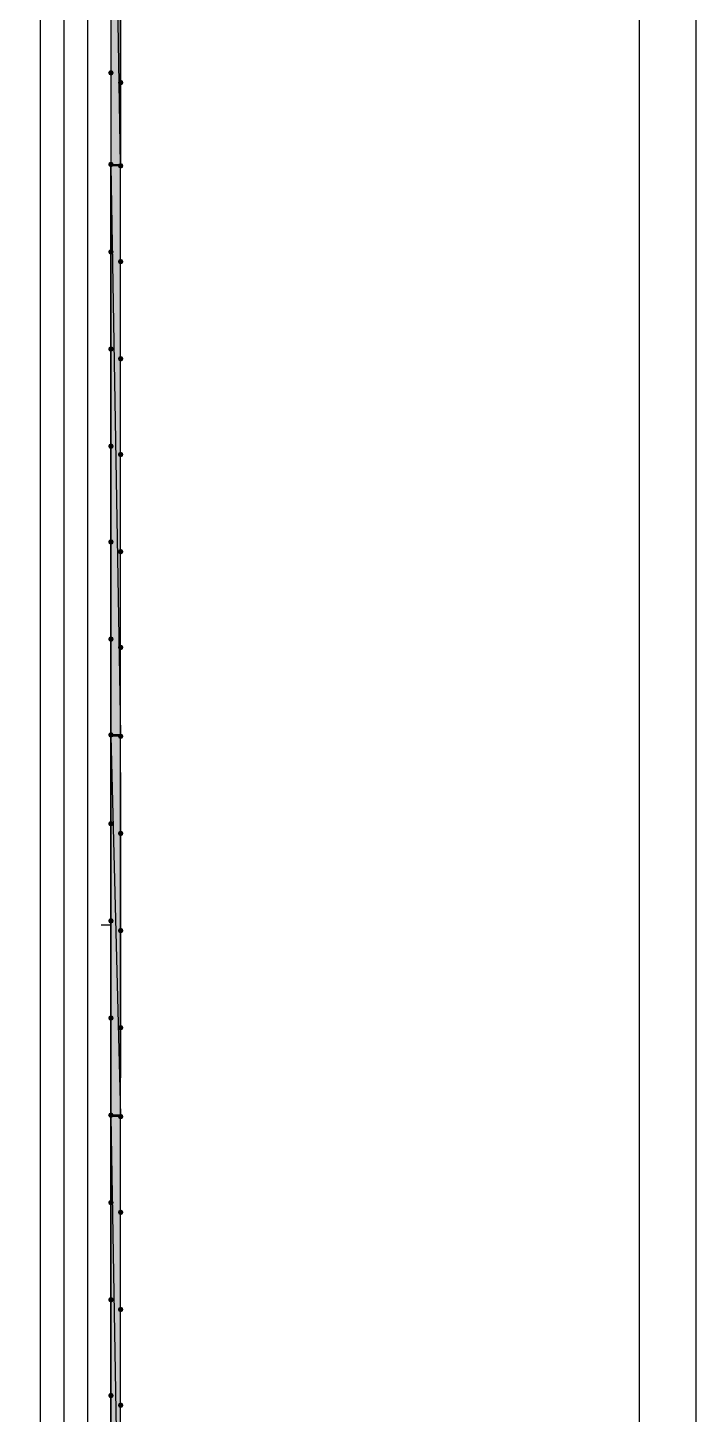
# Model space of a CAD drawing. Header units: millimetres. Extents: x 0 to 420, y 0 to 297.
# Drawn here: x 399.67 to 420.07, y 147.55 to 189.84 of the extents above; entities that cross this region are included whole.
import ezdxf

# ---------------------------------------------------------------- set-up
doc = ezdxf.new("R2010")
doc.units = ezdxf.units.MM
doc.layers.get('0').update_dxf_attribs({"linetype": 'CONTINUOUS'})

msp = doc.modelspace()

# ---------------------------------------------------------------- hatches: boundary and pattern name
at = {"true_color": 0x000007}
h = msp.add_hatch(color=0, dxfattribs=at)
h.paths.add_polyline_path([(402.505333, 203.623333), (402.505333, 185.674), (402.209, 203.623333)], flags=0)
h.paths.add_polyline_path([(402.505333, 185.674), (402.209, 203.623333), (402.209, 185.674)], flags=0)
at = {"true_color": 0x0000fe}
for points in [[(402.293667, 188.468), (402.268796, 188.408204), (402.209, 188.383333), (402.149204, 188.408204), (402.124333, 188.468), (402.149204, 188.527796), (402.209, 188.552667), (402.268796, 188.527796)], [(402.59, 188.171667), (402.565129, 188.111871), (402.505333, 188.087), (402.445538, 188.111871), (402.420667, 188.171667), (402.445537, 188.231462), (402.505333, 188.256333), (402.565129, 188.231463)], [(402.293667, 185.674), (402.268796, 185.614204), (402.209, 185.589333), (402.149204, 185.614204), (402.124333, 185.674), (402.149204, 185.733796), (402.209, 185.758667), (402.268796, 185.733796)], [(402.293667, 185.674), (402.268796, 185.614204), (402.209, 185.589333), (402.149204, 185.614204), (402.124333, 185.674), (402.149204, 185.733796), (402.209, 185.758667), (402.268796, 185.733796)], [(402.59, 185.631667), (402.565129, 185.571871), (402.505333, 185.547), (402.445538, 185.571871), (402.420667, 185.631667), (402.445537, 185.691462), (402.505333, 185.716333), (402.565129, 185.691463)], [(402.293667, 183.007), (402.268796, 182.947204), (402.209, 182.922333), (402.149204, 182.947204), (402.124333, 183.007), (402.149204, 183.066796), (402.209, 183.091667), (402.268796, 183.066796)], [(402.59, 182.710667), (402.565129, 182.650871), (402.505333, 182.626), (402.445538, 182.650871), (402.420667, 182.710667), (402.445537, 182.770462), (402.505333, 182.795333), (402.565129, 182.770463)], [(402.293667, 180.043667), (402.268796, 179.983871), (402.209, 179.959), (402.149204, 179.983871), (402.124333, 180.043667), (402.149204, 180.103462), (402.209, 180.128333), (402.268796, 180.103463)], [(402.59, 179.747333), (402.565129, 179.687537), (402.505333, 179.662667), (402.445538, 179.687537), (402.420667, 179.747333), (402.445537, 179.807129), (402.505333, 179.832), (402.565129, 179.807129)], [(402.293667, 177.080333), (402.268796, 177.020537), (402.209, 176.995667), (402.149204, 177.020537), (402.124333, 177.080333), (402.149204, 177.140129), (402.209, 177.165), (402.268796, 177.140129)], [(402.59, 176.826333), (402.565129, 176.766537), (402.505333, 176.741667), (402.445538, 176.766537), (402.420667, 176.826333), (402.445537, 176.886129), (402.505333, 176.911), (402.565129, 176.886129)], [(402.293667, 174.159333), (402.268796, 174.099538), (402.209, 174.074667), (402.149204, 174.099538), (402.124333, 174.159333), (402.149204, 174.219129), (402.209, 174.244), (402.268796, 174.219129)], [(402.59, 173.863), (402.565129, 173.803204), (402.505333, 173.778333), (402.445538, 173.803204), (402.420667, 173.863), (402.445537, 173.922796), (402.505333, 173.947667), (402.565129, 173.922796)], [(402.293667, 171.196), (402.268796, 171.136204), (402.209, 171.111333), (402.149204, 171.136204), (402.124333, 171.196), (402.149204, 171.255796), (402.209, 171.280667), (402.268796, 171.255796)], [(402.59, 170.942), (402.565129, 170.882204), (402.505333, 170.857333), (402.445538, 170.882204), (402.420667, 170.942), (402.445537, 171.001796), (402.505333, 171.026667), (402.565129, 171.001796)], [(402.293667, 168.275), (402.268796, 168.215204), (402.209, 168.190333), (402.149204, 168.215204), (402.124333, 168.275), (402.149204, 168.334796), (402.209, 168.359667), (402.268796, 168.334796)], [(402.59, 168.232667), (402.565129, 168.172871), (402.505333, 168.148), (402.445538, 168.172871), (402.420667, 168.232667), (402.445537, 168.292462), (402.505333, 168.317333), (402.565129, 168.292463)], [(402.59, 168.232667), (402.565129, 168.172871), (402.505333, 168.148), (402.445538, 168.172871), (402.420667, 168.232667), (402.445537, 168.292462), (402.505333, 168.317333), (402.565129, 168.292463)], [(402.293667, 165.565667), (402.268796, 165.505871), (402.209, 165.481), (402.149204, 165.505871), (402.124333, 165.565667), (402.149204, 165.625462), (402.209, 165.650333), (402.268796, 165.625463)], [(402.59, 165.269333), (402.565129, 165.209537), (402.505333, 165.184667), (402.445538, 165.209537), (402.420667, 165.269333), (402.445537, 165.329129), (402.505333, 165.354), (402.565129, 165.329129)], [(402.293667, 162.602333), (402.268796, 162.542537), (402.209, 162.517667), (402.149204, 162.542537), (402.124333, 162.602333), (402.149204, 162.662129), (402.209, 162.687), (402.268796, 162.662129)], [(402.59, 162.306), (402.565129, 162.246204), (402.505333, 162.221333), (402.445538, 162.246204), (402.420667, 162.306), (402.445537, 162.365796), (402.505333, 162.390667), (402.565129, 162.365796)], [(402.293667, 159.639), (402.268796, 159.579204), (402.209, 159.554333), (402.149204, 159.579204), (402.124333, 159.639), (402.149204, 159.698796), (402.209, 159.723667), (402.268796, 159.698796)], [(402.59, 159.342667), (402.565129, 159.282871), (402.505333, 159.258), (402.445538, 159.282871), (402.420667, 159.342667), (402.445537, 159.402462), (402.505333, 159.427333), (402.565129, 159.402463)], [(402.293667, 156.675667), (402.268796, 156.615871), (402.209, 156.591), (402.149204, 156.615871), (402.124333, 156.675667), (402.149204, 156.735462), (402.209, 156.760333), (402.268796, 156.735463)], [(402.59, 156.633333), (402.565129, 156.573537), (402.505333, 156.548667), (402.445538, 156.573537), (402.420667, 156.633333), (402.445537, 156.693129), (402.505333, 156.718), (402.565129, 156.693129)], [(402.59, 156.633333), (402.565129, 156.573537), (402.505333, 156.548667), (402.445538, 156.573537), (402.420667, 156.633333), (402.445537, 156.693129), (402.505333, 156.718), (402.565129, 156.693129)], [(402.293667, 154.008667), (402.268796, 153.948871), (402.209, 153.924), (402.149204, 153.948871), (402.124333, 154.008667), (402.149204, 154.068462), (402.209, 154.093333), (402.268796, 154.068463)], [(402.59, 153.712333), (402.565129, 153.652537), (402.505333, 153.627667), (402.445538, 153.652537), (402.420667, 153.712333), (402.445537, 153.772129), (402.505333, 153.797), (402.565129, 153.772129)], [(402.293667, 151.045333), (402.268796, 150.985537), (402.209, 150.960667), (402.149204, 150.985537), (402.124333, 151.045333), (402.149204, 151.105129), (402.209, 151.13), (402.268796, 151.105129)], [(402.59, 150.749), (402.565129, 150.689204), (402.505333, 150.664333), (402.445538, 150.689204), (402.420667, 150.749), (402.445537, 150.808796), (402.505333, 150.833667), (402.565129, 150.808796)], [(402.293667, 148.124333), (402.268796, 148.064537), (402.209, 148.039667), (402.149204, 148.064537), (402.124333, 148.124333), (402.149204, 148.184129), (402.209, 148.209), (402.268796, 148.184129)], [(402.59, 147.828), (402.565129, 147.768204), (402.505333, 147.743333), (402.445538, 147.768204), (402.420667, 147.828), (402.445537, 147.887796), (402.505333, 147.912667), (402.565129, 147.887796)]]:
    msp.add_hatch(color=0, dxfattribs=at).paths.add_polyline_path(points, flags=0)
at = {"true_color": 0x000007}
h = msp.add_hatch(color=0, dxfattribs=at)
h.paths.add_polyline_path([(402.209, 168.275), (402.209, 185.631667), (402.505333, 168.275)], flags=0)
h.paths.add_polyline_path([(402.209, 185.631667), (402.505333, 168.275), (402.505333, 185.631667)], flags=0)
h = msp.add_hatch(color=0, dxfattribs=at)
h.paths.add_polyline_path([(402.209, 156.675667), (402.209, 168.232667), (402.505333, 156.675667)], flags=0)
h.paths.add_polyline_path([(402.209, 168.232667), (402.505333, 156.675667), (402.505333, 168.232667)], flags=0)
h = msp.add_hatch(color=0, dxfattribs=at)
h.paths.add_polyline_path([(402.209, 139.276667), (402.209, 156.633333), (402.505333, 139.276667)], flags=0)
h.paths.add_polyline_path([(402.209, 156.633333), (402.505333, 139.276667), (402.505333, 156.633333)], flags=0)

# ---------------------------------------------------------------- linework, layer by layer
at = {"color": 0, "true_color": 0x000007}
for points in [[(0.211668, 0), (420.073667, 0), (420.073667, 296.925999), (0.211668, 296.925999)], [(7.239002, 1.735667), (418.338, 1.735667), (418.338, 295.190332), (7.239002, 295.190332)], [(401.616333, 203.623333), (402.209, 203.623333), (402.209, 121.285), (401.616333, 121.285), (394.673667, 121.285), (394.123333, 121.285), (394.123333, 203.623333), (394.673667, 203.623333)], [(402.505333, 203.623333), (402.505333, 185.674), (402.209, 203.623333)], [(402.505333, 185.674), (402.209, 203.623333), (402.209, 185.674)], [(402.209, 168.275), (402.209, 185.631667), (402.505333, 168.275)], [(402.209, 185.631667), (402.505333, 168.275), (402.505333, 185.631667)], [(402.505333, 168.275), (402.505333, 185.631667), (402.209, 185.631667), (402.209, 168.275)], [(402.209, 156.675667), (402.209, 168.232667), (402.505333, 156.675667)], [(402.209, 168.232667), (402.505333, 156.675667), (402.505333, 168.232667)], [(402.505333, 156.675667), (402.505333, 168.232667), (402.209, 168.232667), (402.209, 156.675667)], [(402.505333, 157.818667), (402.505333, 167.132)], [(402.209, 139.276667), (402.209, 156.633333), (402.505333, 139.276667)], [(402.209, 156.633333), (402.505333, 139.276667), (402.505333, 156.633333)], [(402.505333, 139.276667), (402.505333, 156.633333), (402.209, 156.633333), (402.209, 139.276667)]]:
    msp.add_lwpolyline(points, close=True, dxfattribs=at)
at = {"color": 0, "true_color": 0x0000fd}
for points in [[(400.05, 203.623333), (400.05, 121.285)], [(400.769667, 203.623333), (400.769667, 121.285)], [(401.489333, 203.623333), (401.489333, 121.285)]]:
    msp.add_lwpolyline(points, dxfattribs=at)
at = {"color": 0, "true_color": 0x000007}
for points in [[(402.209, 203.623333), (402.209, 185.674)], [(402.209, 203.623333), (402.209, 185.674), (402.505333, 185.674)], [(402.505333, 185.674), (402.505333, 203.623333)], [(402.505333, 168.275), (402.505333, 185.631667)], [(402.505333, 156.675667), (402.505333, 168.232667)], [(402.505333, 167.132), (402.505333, 157.818667)], [(402.209, 162.475333), (401.912667, 162.475333)], [(402.505333, 139.276667), (402.505333, 156.633333)]]:
    msp.add_lwpolyline(points, dxfattribs=at)

doc.saveas('drawing.dxf')
